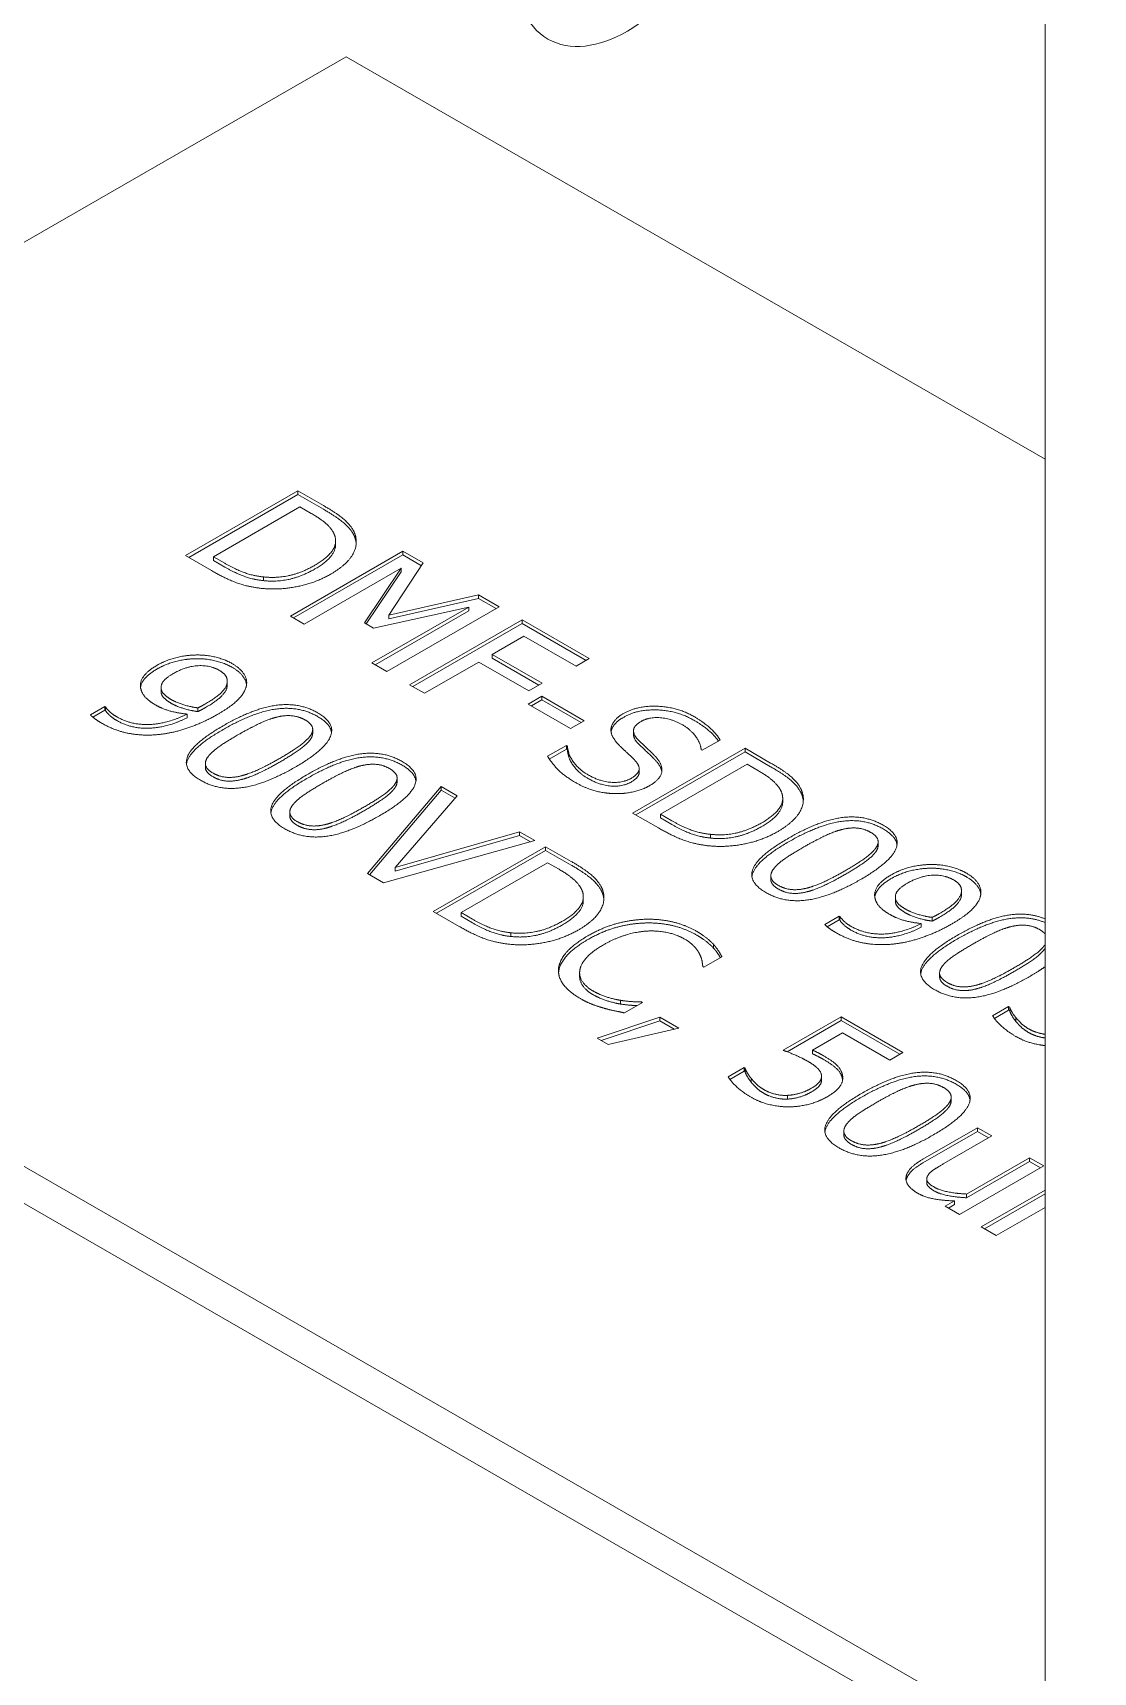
# Model space of a CAD drawing. Header units: millimetres. Extents: x 0 to 8410, y 0 to 5940.
# Drawn here: x 6796.68 to 6820.01, y 5025.58 to 5061.65 of the extents above; entities that cross this region are included whole.
import ezdxf

# ---------------------------------------------------------------- set-up
doc = ezdxf.new("R2010")
doc.units = ezdxf.units.MM
doc.header["$LTSCALE"] = 10
doc.layers.add('가시적인 것(ISO)', color=3, linetype='Continuous', lineweight=5, true_color=0x00ff00)
doc.layers.add('해치(ISO)', color=7, linetype='Continuous', lineweight=5)

msp = doc.modelspace()

# ---------------------------------------------------------------- hatches: boundary and pattern name
at = {"layer": '해치(ISO)'}
h = msp.add_hatch(dxfattribs=at)
h.set_pattern_fill('ANSI31', color=256, scale=254, angle=75, style=0)
h.set_pattern_definition([(119.99998, (0, 0), (-27.49631, -15.87499), [])])
edge = h.paths.add_edge_path()
edge.add_line((7404.266, 4779.834), (7404.266, 4781.463))
edge.add_line((7404.266, 4781.463), (7404.266, 4781.939))
edge.add_line((7404.266, 4781.939), (7404.266, 4785.699))
edge.add_line((7404.266, 4785.699), (7404.266, 4786.359))
edge.add_line((7404.266, 4786.359), (7404.266, 4792.156))
edge.add_line((7404.266, 4792.156), (7404.266, 4792.172))
edge.add_line((7404.266, 4792.172), (7404.266, 4792.297))
edge.add_line((7404.266, 4792.297), (7404.266, 4796.599))
edge.add_line((7404.266, 4796.599), (7404.266, 4801.485))
edge.add_line((7404.266, 4801.485), (7404.266, 4808.841))
edge.add_line((7404.266, 4808.841), (7404.266, 4812.536))
edge.add_line((7404.266, 4812.536), (7403.364, 4813.055))
edge.add_line((7403.364, 4813.055), (7401.607, 4814.067))
edge.add_line((7401.607, 4814.067), (7401.098, 4814.36))
edge.add_line((7401.098, 4814.36), (7399.485, 4815.289))
edge.add_line((7399.485, 4815.289), (7381.652, 4825.558))
edge.add_line((7381.652, 4825.558), (7377.402, 4828.006))
edge.add_line((7377.402, 4828.006), (7375.982, 4828.824))
edge.add_line((7375.982, 4828.824), (7375.982, 4827.189))
edge.add_ellipse((7378.103, 4825.967), major_axis=(1.497, -2.6), ratio=0.578093, start_angle=225.1108, end_angle=315.1108)
edge.add_line((7378.103, 4823.514), (7397.549, 4812.316))
edge.add_ellipse((7397.549, 4808.637), major_axis=(2.246, -3.9), ratio=0.578093, start_angle=45.1108, end_angle=135.1108, ccw=False)
edge.add_line((7400.731, 4806.805), (7400.731, 4784.323))
edge.add_ellipse((7402.852, 4783.101), major_axis=(1.497, -2.6), ratio=0.578093, start_angle=225.1108, end_angle=315.1108)
edge.add_line((7402.852, 4780.648), (7404.266, 4779.834))
edge = h.paths.add_edge_path()
edge.add_line((6488.28, 5307.315), (6489.694, 5306.501))
edge.add_ellipse((6489.694, 5308.954), major_axis=(1.497, -2.6), ratio=0.578093, start_angle=315.1108, end_angle=405.1108)
edge.add_line((6491.816, 5307.732), (6491.816, 5330.214))
edge.add_ellipse((6494.998, 5328.382), major_axis=(-2.246, 3.9), ratio=0.578093, start_angle=315.1108, end_angle=405.1108, ccw=False)
edge.add_line((6494.998, 5332.061), (6514.443, 5320.863))
edge.add_ellipse((6514.443, 5323.316), major_axis=(1.497, -2.6), ratio=0.578093, start_angle=315.1108, end_angle=405.1108)
edge.add_line((6516.564, 5322.094), (6516.564, 5323.729))
edge.add_line((6516.564, 5323.729), (6498.559, 5334.098))
edge.add_line((6498.559, 5334.098), (6498.547, 5334.105))
edge.add_line((6498.547, 5334.105), (6488.28, 5340.017))
edge.add_line((6488.28, 5340.017), (6488.28, 5307.315))

# ---------------------------------------------------------------- linework, layer by layer
at = {"layer": '가시적인 것(ISO)'}
for p, q in [((6818.951, 3452.778), (6818.951, 5149.597)), ((6803.571, 5061.126), (6778.822, 5046.874)), ((6818.951, 5052.27), (6803.571, 5061.126)), ((6800.038, 5050.148), (6802.513, 5051.574)), ((6800.109, 5050.108), (6802.513, 5051.492)), ((6802.513, 5051.574), (6803.076, 5051.249)), ((6802.513, 5051.574), (6802.513, 5051.492)), ((6802.513, 5051.492), (6803.076, 5051.167)), ((6802.557, 5051.22), (6800.651, 5050.123)), ((6802.807, 5051.076), (6802.557, 5051.22)), ((6802.346, 5048.819), (6804.821, 5050.244)), ((6803.342, 5050.475), (6803.342, 5050.393)), ((6804.821, 5050.244), (6805.27, 5049.986)), ((6804.821, 5050.244), (6804.821, 5050.163)), ((6800.607, 5049.82), (6800.038, 5050.148)), ((6800.651, 5050.123), (6800.651, 5050.041)), ((6800.651, 5050.123), (6800.902, 5049.979)), ((6800.651, 5050.041), (6800.902, 5049.897)), ((6802.417, 5048.778), (6804.821, 5050.163)), ((6805.27, 5049.986), (6804.51, 5048.836)), ((6804.821, 5050.163), (6805.231, 5049.926)), ((6801.751, 5049.68), (6801.751, 5049.598)), ((6804.785, 5049.87), (6802.653, 5048.642)), ((6803.975, 5048.667), (6804.785, 5049.87)), ((6804.014, 5048.644), (6804.785, 5049.788)), ((6804.785, 5049.87), (6804.785, 5049.788)), ((6804.51, 5048.836), (6806.486, 5049.286)), ((6804.51, 5048.755), (6806.486, 5049.204)), ((6806.486, 5049.286), (6806.943, 5049.022)), ((6806.486, 5049.286), (6806.486, 5049.204)), ((6806.486, 5049.204), (6806.872, 5048.981)), ((6802.653, 5048.642), (6802.346, 5048.819)), ((6804.139, 5047.787), (6806.271, 5049.014)), ((6806.271, 5049.014), (6804.175, 5048.551)), ((6804.21, 5047.746), (6806.271, 5048.933)), ((6806.943, 5049.022), (6804.468, 5047.597)), ((6804.51, 5048.836), (6804.51, 5048.755)), ((6806.271, 5049.014), (6806.271, 5048.933)), ((6804.175, 5048.551), (6803.975, 5048.667)), ((6804.969, 5047.308), (6807.444, 5048.734)), ((6805.04, 5047.268), (6807.444, 5048.652)), ((6807.444, 5048.734), (6808.924, 5047.881)), ((6807.444, 5048.734), (6807.444, 5048.652)), ((6807.444, 5048.652), (6808.853, 5047.84)), ((6807.48, 5048.376), (6806.783, 5047.974)), ((6808.632, 5047.713), (6807.48, 5048.376)), ((6804.468, 5047.597), (6804.139, 5047.787)), ((6806.49, 5047.805), (6805.298, 5047.119)), ((6807.593, 5047.17), (6806.49, 5047.805)), ((6806.783, 5047.974), (6807.886, 5047.338)), ((6806.783, 5047.974), (6806.783, 5047.892)), ((6806.783, 5047.892), (6807.815, 5047.298)), ((6808.924, 5047.881), (6808.632, 5047.713)), ((6800.955, 5047.362), (6800.955, 5047.28)), ((6800.956, 5047.388), (6800.956, 5047.306)), ((6799.501, 5047.244), (6799.501, 5047.162)), ((6805.298, 5047.119), (6804.969, 5047.308)), ((6807.577, 5046.881), (6807.878, 5047.054)), ((6807.886, 5047.338), (6807.593, 5047.17)), ((6807.878, 5047.054), (6808.814, 5046.515)), ((6807.878, 5047.054), (6807.878, 5046.973)), ((6778.822, 5046.874), (6818.951, 5023.766)), ((6797.946, 5046.643), (6798.265, 5046.827)), ((6798, 5046.592), (6798.265, 5046.745)), ((6798.265, 5046.827), (6798.281, 5046.818)), ((6798.265, 5046.827), (6798.265, 5046.745)), ((6798.265, 5046.745), (6798.281, 5046.736)), ((6798.281, 5046.818), (6798.281, 5046.736)), ((6800.072, 5046.662), (6800.072, 5046.58)), ((6800.313, 5046.798), (6800.313, 5046.716)), ((6808.513, 5046.342), (6807.577, 5046.881)), ((6807.648, 5046.84), (6807.878, 5046.973)), ((6807.878, 5046.973), (6808.743, 5046.474)), ((6818.774, 5023.053), (6778.115, 5046.467)), ((6802.837, 5046.323), (6802.837, 5046.241)), ((6808.814, 5046.515), (6808.513, 5046.342)), ((6809.896, 5046.292), (6809.896, 5046.21)), ((6808.006, 5045.731), (6808.419, 5045.969)), ((6808.419, 5045.969), (6808.443, 5045.955)), ((6808.419, 5045.969), (6808.419, 5045.887)), ((6808.443, 5045.955), (6808.443, 5045.873)), ((6809.875, 5044.483), (6812.35, 5045.909)), ((6811.802, 5046.09), (6811.409, 5045.864)), ((6812.35, 5045.909), (6812.914, 5045.584)), ((6812.35, 5045.909), (6812.35, 5045.827)), ((6800.476, 5045.574), (6800.476, 5045.492)), ((6808.044, 5045.671), (6808.419, 5045.887)), ((6808.419, 5045.887), (6808.443, 5045.873)), ((6809.946, 5044.443), (6812.35, 5045.827)), ((6812.394, 5045.555), (6810.489, 5044.458)), ((6811.409, 5045.864), (6811.385, 5045.877)), ((6812.35, 5045.827), (6812.914, 5045.502)), ((6812.645, 5045.411), (6812.394, 5045.555)), ((6804.694, 5045.253), (6804.694, 5045.172)), ((6810.021, 5045.459), (6810.021, 5045.377)), ((6804.043, 5043.149), (6805.666, 5045.065)), ((6804.09, 5043.122), (6805.666, 5044.983)), ((6806.019, 5044.861), (6804.649, 5043.283)), ((6805.666, 5045.065), (6806.019, 5044.861)), ((6805.666, 5045.065), (6805.666, 5044.983)), ((6805.666, 5044.983), (6805.972, 5044.807)), ((6802.333, 5044.505), (6802.333, 5044.423)), ((6810.445, 5044.155), (6809.875, 5044.483)), ((6813.179, 5044.81), (6813.179, 5044.728)), ((6810.489, 5044.458), (6810.489, 5044.376)), ((6810.489, 5044.458), (6810.74, 5044.314)), ((6810.489, 5044.376), (6810.74, 5044.232)), ((6807.726, 5043.879), (6804.398, 5042.944)), ((6804.649, 5043.283), (6807.391, 5044.071)), ((6804.649, 5043.201), (6807.391, 5043.99)), ((6805.487, 5042.317), (6807.962, 5043.742)), ((6807.391, 5044.071), (6807.726, 5043.879)), ((6807.391, 5044.071), (6807.391, 5043.99)), ((6807.391, 5043.99), (6807.63, 5043.852)), ((6807.962, 5043.742), (6808.526, 5043.418)), ((6807.962, 5043.742), (6807.962, 5043.661)), ((6811.588, 5044.015), (6811.588, 5043.933)), ((6815.279, 5043.851), (6815.279, 5043.769)), ((6805.558, 5042.276), (6807.962, 5043.661)), ((6808.006, 5043.389), (6806.101, 5042.292)), ((6807.962, 5043.661), (6808.526, 5043.336)), ((6808.257, 5043.245), (6808.006, 5043.389)), ((6804.398, 5042.944), (6804.043, 5043.149)), ((6804.649, 5043.283), (6804.649, 5043.201)), ((6812.918, 5043.102), (6812.918, 5043.02)), ((6817.111, 5042.751), (6817.111, 5042.669)), ((6817.112, 5042.777), (6817.112, 5042.695)), ((6806.057, 5041.989), (6805.487, 5042.317)), ((6808.792, 5042.644), (6808.792, 5042.562)), ((6815.658, 5042.633), (6815.658, 5042.551)), ((6806.101, 5042.292), (6806.101, 5042.21)), ((6806.101, 5042.292), (6806.352, 5042.147)), ((6806.101, 5042.21), (6806.352, 5042.066)), ((6814.103, 5042.033), (6814.422, 5042.216)), ((6814.156, 5041.982), (6814.422, 5042.135)), ((6814.422, 5042.216), (6814.438, 5042.207)), ((6814.422, 5042.216), (6814.422, 5042.135)), ((6814.422, 5042.135), (6814.438, 5042.125)), ((6814.438, 5042.207), (6814.438, 5042.125)), ((6816.229, 5042.051), (6816.229, 5041.969)), ((6816.469, 5042.187), (6816.469, 5042.106)), ((6807.2, 5041.848), (6807.2, 5041.766)), ((6811.659, 5041.591), (6811.659, 5041.509)), ((6811.843, 5041.318), (6811.446, 5041.089)), ((6808.711, 5040.971), (6808.711, 5040.889)), ((6811.446, 5041.089), (6811.42, 5041.104)), ((6816.632, 5040.963), (6816.632, 5040.881)), ((6809.609, 5040.362), (6809.609, 5040.28)), ((6810.094, 5040.311), (6809.701, 5040.085)), ((6810.07, 5040.325), (6810.094, 5040.311)), ((6810.07, 5040.325), (6810.07, 5040.297)), ((6817.799, 5040.022), (6818.15, 5040.224)), ((6817.838, 5039.963), (6818.15, 5040.142)), ((6818.15, 5040.224), (6818.174, 5040.21)), ((6818.15, 5040.224), (6818.15, 5040.142)), ((6818.15, 5040.142), (6818.174, 5040.128)), ((6818.174, 5040.21), (6818.174, 5040.128)), ((6809.095, 5039.53), (6810.477, 5039.989)), ((6809.186, 5039.478), (6810.477, 5039.907)), ((6810.477, 5039.989), (6810.892, 5039.75)), ((6810.477, 5039.989), (6810.477, 5039.907)), ((6810.477, 5039.907), (6810.791, 5039.726)), ((6813.191, 5039.262), (6814.466, 5039.997)), ((6813.276, 5039.23), (6814.466, 5039.915)), ((6814.466, 5039.997), (6815.824, 5039.215)), ((6814.466, 5039.997), (6814.466, 5039.915)), ((6814.466, 5039.915), (6815.753, 5039.174)), ((6818.309, 5039.98), (6818.309, 5039.899)), ((6809.338, 5039.391), (6809.095, 5039.53)), ((6810.892, 5039.75), (6809.338, 5039.391)), ((6814.494, 5039.646), (6813.835, 5039.266)), ((6815.533, 5039.048), (6814.494, 5039.646)), ((6813.835, 5039.266), (6813.835, 5039.184)), ((6815.824, 5039.215), (6815.533, 5039.048)), ((6811.977, 5038.681), (6812.328, 5038.884)), ((6812.017, 5038.622), (6812.328, 5038.802)), ((6812.328, 5038.884), (6812.352, 5038.87)), ((6812.328, 5038.884), (6812.328, 5038.802)), ((6812.328, 5038.802), (6812.352, 5038.788)), ((6812.352, 5038.87), (6812.352, 5038.788)), ((6812.487, 5038.64), (6812.487, 5038.558)), ((6814.034, 5038.687), (6814.034, 5038.606)), ((6813.285, 5038.27), (6813.285, 5038.188)), ((6816.886, 5038.232), (6816.886, 5038.151)), ((6814.525, 5037.484), (6814.525, 5037.402)), ((6816.261, 5036.864), (6817.467, 5037.558)), ((6816.261, 5036.782), (6817.467, 5037.476)), ((6817.78, 5037.377), (6816.721, 5036.768)), ((6817.467, 5037.558), (6817.78, 5037.377)), ((6817.467, 5037.558), (6817.467, 5037.476)), ((6817.467, 5037.476), (6817.709, 5037.337)), ((6817.224, 5036.099), (6818.612, 5036.898)), ((6818.612, 5036.898), (6818.925, 5036.718)), ((6818.612, 5036.898), (6818.612, 5036.816)), ((6818.925, 5036.718), (6817.068, 5035.649)), ((6817.224, 5036.017), (6818.612, 5036.816)), ((6818.612, 5036.816), (6818.854, 5036.677)), ((6816.348, 5036.43), (6816.348, 5036.349)), ((6817.545, 5035.374), (6818.951, 5036.183)), ((6816.755, 5035.829), (6816.959, 5035.947)), ((6817.068, 5035.649), (6816.755, 5035.829)), ((6816.826, 5035.788), (6816.959, 5035.865)), ((6816.959, 5035.947), (6816.959, 5035.865)), ((6817.224, 5036.099), (6817.224, 5036.017)), ((6817.616, 5035.333), (6818.951, 5036.101)), ((6818.951, 5035.804), (6817.874, 5035.184)), ((6817.874, 5035.184), (6817.545, 5035.374))]:
    msp.add_line(p, q, dxfattribs=at)
msp.add_ellipse((6809.758, 5064.55), major_axis=(1.747, 3.033), ratio=0.578093, dxfattribs=at)
for points in [[(6803.313, 5050.614), (6803.259, 5050.735), (6803.03, 5050.948), (6802.807, 5051.076)], [(6803.076, 5051.249), (6803.425, 5051.048), (6803.718, 5050.759), (6803.766, 5050.625)], [(6803.076, 5051.167), (6803.425, 5050.966), (6803.718, 5050.678), (6803.766, 5050.544)], [(6802.886, 5049.936), (6803.17, 5050.1), (6803.385, 5050.441), (6803.313, 5050.614)], [(6803.766, 5050.625), (6803.846, 5050.397), (6803.586, 5049.944), (6803.225, 5049.736)], [(6803.766, 5050.544), (6803.79, 5050.477), (6803.795, 5050.411)], [(6800.902, 5049.979), (6801.121, 5049.853), (6801.522, 5049.703), (6801.751, 5049.68)], [(6800.902, 5049.897), (6801.121, 5049.771), (6801.522, 5049.621), (6801.751, 5049.598)], [(6801.751, 5049.68), (6802.039, 5049.647), (6802.597, 5049.77), (6802.886, 5049.936)], [(6801.682, 5049.43), (6801.376, 5049.47), (6800.908, 5049.647), (6800.607, 5049.82)], [(6803.225, 5049.736), (6802.886, 5049.541), (6802.065, 5049.385), (6801.682, 5049.43)], [(6801.751, 5049.598), (6802.039, 5049.565), (6802.597, 5049.688), (6802.886, 5049.854)], [(6799.054, 5047.219), (6799.023, 5047.354), (6799.198, 5047.611), (6799.417, 5047.737)], [(6799.417, 5047.737), (6799.607, 5047.847), (6800.048, 5047.958), (6800.271, 5047.961)], [(6799.417, 5047.655), (6799.607, 5047.765), (6800.048, 5047.876), (6800.271, 5047.88)], [(6800.784, 5047.622), (6800.58, 5047.74), (6800.044, 5047.711), (6799.768, 5047.551)], [(6800.271, 5047.961), (6800.484, 5047.966), (6800.905, 5047.864), (6801.057, 5047.776)], [(6800.271, 5047.88), (6800.484, 5047.884), (6800.905, 5047.782), (6801.057, 5047.695)], [(6801.057, 5047.776), (6801.228, 5047.678), (6801.39, 5047.453), (6801.384, 5047.332)], [(6799.768, 5047.551), (6799.611, 5047.461), (6799.489, 5047.298), (6799.505, 5047.206)], [(6800.476, 5046.885), (6800.726, 5047.029), (6800.951, 5047.265), (6800.955, 5047.362)], [(6800.955, 5047.362), (6800.963, 5047.45), (6800.873, 5047.571), (6800.784, 5047.622)], [(6799.384, 5046.859), (6799.248, 5046.938), (6799.082, 5047.103), (6799.054, 5047.219)], [(6799.501, 5047.162), (6799.501, 5047.143), (6799.505, 5047.124)], [(6799.505, 5047.206), (6799.517, 5047.139), (6799.641, 5047.028), (6799.733, 5046.975)], [(6799.505, 5047.124), (6799.517, 5047.057), (6799.641, 5046.946), (6799.733, 5046.893)], [(6800.476, 5046.803), (6800.726, 5046.947), (6800.951, 5047.183), (6800.955, 5047.28)], [(6801.384, 5047.332), (6801.376, 5047.179), (6801.075, 5046.844), (6800.736, 5046.649)], [(6800.955, 5047.28), (6800.956, 5047.293), (6800.956, 5047.306)], [(6798.193, 5046.462), (6798.127, 5046.5), (6797.991, 5046.595), (6797.946, 5046.643)], [(6798.281, 5046.818), (6798.299, 5046.78), (6798.434, 5046.654), (6798.524, 5046.602)], [(6798.281, 5046.736), (6798.299, 5046.698), (6798.434, 5046.572), (6798.524, 5046.52)], [(6798.524, 5046.602), (6798.849, 5046.415), (6799.649, 5046.448), (6800.072, 5046.662)], [(6800.072, 5046.662), (6799.85, 5046.686), (6799.527, 5046.777), (6799.384, 5046.859)], [(6800.736, 5046.649), (6800.429, 5046.473), (6799.741, 5046.236), (6799.425, 5046.208)], [(6799.733, 5046.975), (6799.84, 5046.914), (6800.159, 5046.816), (6800.313, 5046.798)], [(6799.733, 5046.893), (6799.84, 5046.832), (6800.159, 5046.734), (6800.313, 5046.716)], [(6800.313, 5046.798), (6800.339, 5046.811), (6800.425, 5046.856), (6800.476, 5046.885)], [(6800.313, 5046.716), (6800.339, 5046.729), (6800.425, 5046.774), (6800.476, 5046.803)], [(6800.865, 5046.402), (6801.534, 5046.788), (6802.541, 5046.922), (6802.946, 5046.689)], [(6800.865, 5046.32), (6801.534, 5046.706), (6802.541, 5046.84), (6802.946, 5046.607)], [(6802.672, 5046.53), (6802.533, 5046.61), (6802.224, 5046.638), (6802.042, 5046.593)], [(6802.946, 5046.689), (6803.354, 5046.454), (6803.095, 5045.864), (6802.449, 5045.492)], [(6809.4, 5046.328), (6809.406, 5046.419), (6809.542, 5046.595), (6809.687, 5046.678)], [(6809.687, 5046.678), (6809.987, 5046.851), (6810.864, 5046.815), (6811.227, 5046.606)], [(6809.687, 5046.596), (6809.987, 5046.769), (6810.864, 5046.734), (6811.227, 5046.524)], [(6799.425, 5046.208), (6799.09, 5046.179), (6798.486, 5046.294), (6798.193, 5046.462)], [(6798.524, 5046.52), (6798.849, 5046.333), (6799.649, 5046.367), (6800.072, 5046.58)], [(6800.369, 5045.204), (6799.96, 5045.44), (6800.213, 5046.027), (6800.865, 5046.402)], [(6802.042, 5046.593), (6801.865, 5046.549), (6801.444, 5046.348), (6801.202, 5046.208)], [(6802.778, 5046.173), (6802.854, 5046.275), (6802.81, 5046.451), (6802.672, 5046.53)], [(6802.946, 5046.607), (6803.226, 5046.446), (6803.252, 5046.257)], [(6809.59, 5045.966), (6809.496, 5046.06), (6809.396, 5046.236), (6809.4, 5046.328)], [(6810.064, 5046.5), (6809.907, 5046.41), (6809.887, 5046.207), (6810.001, 5046.092)], [(6810.964, 5046.43), (6810.736, 5046.561), (6810.238, 5046.6), (6810.064, 5046.5)], [(6811.385, 5045.877), (6811.375, 5046.008), (6811.167, 5046.313), (6810.964, 5046.43)], [(6811.227, 5046.606), (6811.435, 5046.486), (6811.722, 5046.226), (6811.802, 5046.09)], [(6801.202, 5046.208), (6800.941, 5046.058), (6800.624, 5045.838), (6800.54, 5045.73)], [(6802.112, 5045.686), (6802.367, 5045.833), (6802.702, 5046.072), (6802.778, 5046.173)], [(6802.112, 5045.604), (6802.367, 5045.751), (6802.702, 5045.99), (6802.778, 5046.092)], [(6802.778, 5046.092), (6802.837, 5046.17), (6802.837, 5046.241)], [(6808.443, 5045.955), (6808.453, 5045.774), (6808.696, 5045.44), (6808.886, 5045.33)], [(6809.925, 5045.644), (6809.843, 5045.728), (6809.697, 5045.864), (6809.59, 5045.966)], [(6809.896, 5046.21), (6809.896, 5046.116), (6810.001, 5046.011)], [(6810.001, 5046.092), (6810.078, 5046.016), (6810.308, 5045.8), (6810.379, 5045.725)], [(6810.001, 5046.011), (6810.078, 5045.934), (6810.308, 5045.718), (6810.379, 5045.643)], [(6800.54, 5045.73), (6800.459, 5045.628), (6800.5, 5045.446), (6800.644, 5045.363)], [(6801.27, 5045.303), (6801.44, 5045.345), (6801.857, 5045.539), (6802.112, 5045.686)], [(6801.27, 5045.221), (6801.44, 5045.264), (6801.857, 5045.458), (6802.112, 5045.604)], [(6802.722, 5045.333), (6803.392, 5045.718), (6804.398, 5045.852), (6804.804, 5045.619)], [(6802.722, 5045.251), (6803.392, 5045.637), (6804.398, 5045.771), (6804.804, 5045.537)], [(6804.529, 5045.461), (6804.39, 5045.541), (6804.082, 5045.568), (6803.899, 5045.523)], [(6804.804, 5045.619), (6805.211, 5045.385), (6804.952, 5044.794), (6804.306, 5044.423)], [(6808.626, 5045.152), (6808.357, 5045.307), (6808.092, 5045.589), (6808.006, 5045.731)], [(6808.443, 5045.873), (6808.453, 5045.692), (6808.696, 5045.358), (6808.886, 5045.248)], [(6809.851, 5045.25), (6809.999, 5045.336), (6810.038, 5045.526), (6809.925, 5045.644)], [(6810.379, 5045.725), (6810.555, 5045.533), (6810.477, 5045.216), (6810.246, 5045.083)], [(6810.379, 5045.643), (6810.501, 5045.51), (6810.52, 5045.393)], [(6812.914, 5045.584), (6813.263, 5045.383), (6813.555, 5045.094), (6813.603, 5044.96)], [(6802.449, 5045.492), (6801.783, 5045.109), (6800.772, 5044.972), (6800.369, 5045.204)], [(6800.644, 5045.363), (6800.78, 5045.284), (6801.089, 5045.256), (6801.27, 5045.303)], [(6800.644, 5045.281), (6800.78, 5045.202), (6801.089, 5045.175), (6801.27, 5045.221)], [(6802.226, 5044.135), (6801.817, 5044.371), (6802.07, 5044.957), (6802.722, 5045.333)], [(6803.899, 5045.523), (6803.723, 5045.479), (6803.301, 5045.278), (6803.059, 5045.139)], [(6804.635, 5045.104), (6804.711, 5045.206), (6804.667, 5045.381), (6804.529, 5045.461)], [(6804.804, 5045.537), (6805.083, 5045.376), (6805.11, 5045.187)], [(6808.886, 5045.33), (6809.159, 5045.173), (6809.665, 5045.143), (6809.851, 5045.25)], [(6808.886, 5045.248), (6809.159, 5045.091), (6809.665, 5045.061), (6809.851, 5045.169)], [(6813.15, 5044.949), (6813.096, 5045.07), (6812.867, 5045.283), (6812.645, 5045.411)], [(6812.914, 5045.502), (6813.263, 5045.301), (6813.555, 5045.013), (6813.603, 5044.879)], [(6803.059, 5045.139), (6802.798, 5044.988), (6802.481, 5044.769), (6802.397, 5044.66)], [(6803.969, 5044.617), (6804.224, 5044.763), (6804.559, 5045.002), (6804.635, 5045.104)], [(6803.969, 5044.535), (6804.224, 5044.682), (6804.559, 5044.921), (6804.635, 5045.022)], [(6804.635, 5045.022), (6804.694, 5045.101), (6804.694, 5045.172)], [(6809.496, 5044.91), (6809.269, 5044.915), (6808.852, 5045.022), (6808.626, 5045.152)], [(6810.246, 5045.083), (6810.1, 5044.999), (6809.701, 5044.905), (6809.496, 5044.91)], [(6812.723, 5044.271), (6813.008, 5044.435), (6813.222, 5044.776), (6813.15, 5044.949)], [(6813.603, 5044.96), (6813.684, 5044.732), (6813.423, 5044.279), (6813.062, 5044.071)], [(6813.603, 5044.879), (6813.627, 5044.812), (6813.632, 5044.746)], [(6802.397, 5044.66), (6802.317, 5044.559), (6802.357, 5044.376), (6802.501, 5044.293)], [(6803.127, 5044.233), (6803.297, 5044.276), (6803.715, 5044.47), (6803.969, 5044.617)], [(6803.127, 5044.151), (6803.297, 5044.194), (6803.715, 5044.388), (6803.969, 5044.535)], [(6804.306, 5044.423), (6803.64, 5044.039), (6802.629, 5043.903), (6802.226, 5044.135)], [(6802.501, 5044.293), (6802.638, 5044.215), (6802.946, 5044.187), (6803.127, 5044.233)], [(6802.501, 5044.211), (6802.638, 5044.133), (6802.946, 5044.105), (6803.127, 5044.151)], [(6811.52, 5043.765), (6811.213, 5043.806), (6810.746, 5043.982), (6810.445, 5044.155)], [(6810.74, 5044.314), (6810.958, 5044.188), (6811.359, 5044.038), (6811.588, 5044.015)], [(6810.74, 5044.232), (6810.958, 5044.106), (6811.359, 5043.956), (6811.588, 5043.933)], [(6811.588, 5044.015), (6811.877, 5043.982), (6812.434, 5044.105), (6812.723, 5044.271)], [(6811.588, 5043.933), (6811.877, 5043.9), (6812.434, 5044.023), (6812.723, 5044.189)], [(6813.307, 5043.93), (6813.977, 5044.316), (6814.983, 5044.45), (6815.388, 5044.217)], [(6813.307, 5043.849), (6813.977, 5044.234), (6814.983, 5044.368), (6815.388, 5044.135)], [(6814.484, 5044.121), (6814.307, 5044.077), (6813.886, 5043.876), (6813.644, 5043.736)], [(6815.114, 5044.058), (6814.975, 5044.138), (6814.666, 5044.166), (6814.484, 5044.121)], [(6815.388, 5044.217), (6815.796, 5043.982), (6815.537, 5043.392), (6814.891, 5043.02)], [(6815.388, 5044.135), (6815.668, 5043.974), (6815.695, 5043.785)], [(6813.062, 5044.071), (6812.723, 5043.876), (6811.903, 5043.72), (6811.52, 5043.765)], [(6812.811, 5042.733), (6812.402, 5042.968), (6812.655, 5043.555), (6813.307, 5043.93)], [(6815.22, 5043.702), (6815.296, 5043.803), (6815.252, 5043.979), (6815.114, 5044.058)], [(6815.22, 5043.62), (6815.279, 5043.699), (6815.279, 5043.769)], [(6808.526, 5043.418), (6808.875, 5043.217), (6809.168, 5042.928), (6809.216, 5042.794)], [(6813.644, 5043.736), (6813.383, 5043.586), (6813.066, 5043.367), (6812.982, 5043.258)], [(6814.554, 5043.214), (6814.809, 5043.361), (6815.144, 5043.6), (6815.22, 5043.702)], [(6814.554, 5043.132), (6814.809, 5043.279), (6815.144, 5043.518), (6815.22, 5043.62)], [(6808.763, 5042.783), (6808.708, 5042.904), (6808.48, 5043.116), (6808.257, 5043.245)], [(6808.526, 5043.336), (6808.875, 5043.135), (6809.168, 5042.846), (6809.216, 5042.712)], [(6814.891, 5043.02), (6814.225, 5042.637), (6813.214, 5042.5), (6812.811, 5042.733)], [(6812.982, 5043.258), (6812.902, 5043.156), (6812.942, 5042.974), (6813.086, 5042.891)], [(6813.712, 5042.831), (6813.882, 5042.873), (6814.299, 5043.068), (6814.554, 5043.214)], [(6813.712, 5042.749), (6813.882, 5042.792), (6814.299, 5042.986), (6814.554, 5043.132)], [(6815.21, 5042.608), (6815.18, 5042.743), (6815.354, 5043.001), (6815.573, 5043.126)], [(6815.573, 5043.126), (6815.763, 5043.236), (6816.205, 5043.347), (6816.427, 5043.35)], [(6815.573, 5043.045), (6815.763, 5043.154), (6816.205, 5043.265), (6816.427, 5043.269)], [(6816.941, 5043.011), (6816.736, 5043.129), (6816.201, 5043.1), (6815.924, 5042.94)], [(6816.427, 5043.35), (6816.64, 5043.355), (6817.061, 5043.253), (6817.213, 5043.166)], [(6816.427, 5043.269), (6816.64, 5043.273), (6817.061, 5043.172), (6817.213, 5043.084)], [(6817.213, 5043.166), (6817.384, 5043.068), (6817.546, 5042.842), (6817.54, 5042.721)], [(6808.335, 5042.105), (6808.62, 5042.269), (6808.835, 5042.609), (6808.763, 5042.783)], [(6809.216, 5042.794), (6809.296, 5042.565), (6809.035, 5042.113), (6808.674, 5041.905)], [(6809.216, 5042.712), (6809.239, 5042.646), (6809.245, 5042.579)], [(6813.086, 5042.891), (6813.222, 5042.812), (6813.531, 5042.785), (6813.712, 5042.831)], [(6813.086, 5042.809), (6813.222, 5042.731), (6813.531, 5042.703), (6813.712, 5042.749)], [(6815.924, 5042.94), (6815.767, 5042.85), (6815.645, 5042.688), (6815.661, 5042.595)], [(6816.632, 5042.274), (6816.883, 5042.418), (6817.107, 5042.654), (6817.111, 5042.751)], [(6816.632, 5042.192), (6816.883, 5042.337), (6817.107, 5042.572), (6817.111, 5042.669)], [(6817.54, 5042.721), (6817.532, 5042.569), (6817.232, 5042.234), (6816.893, 5042.038)], [(6817.111, 5042.751), (6817.119, 5042.839), (6817.029, 5042.96), (6816.941, 5043.011)], [(6817.111, 5042.669), (6817.112, 5042.683), (6817.112, 5042.695)], [(6815.541, 5042.249), (6815.404, 5042.327), (6815.238, 5042.492), (6815.21, 5042.608)], [(6815.658, 5042.551), (6815.658, 5042.533), (6815.661, 5042.513)], [(6815.661, 5042.595), (6815.673, 5042.528), (6815.798, 5042.417), (6815.89, 5042.364)], [(6815.661, 5042.513), (6815.673, 5042.446), (6815.798, 5042.336), (6815.89, 5042.282)], [(6815.89, 5042.364), (6815.996, 5042.303), (6816.315, 5042.205), (6816.469, 5042.187)], [(6807.132, 5041.599), (6806.825, 5041.639), (6806.358, 5041.816), (6806.057, 5041.989)], [(6806.352, 5042.147), (6806.57, 5042.021), (6806.972, 5041.871), (6807.2, 5041.848)], [(6806.352, 5042.066), (6806.57, 5041.94), (6806.972, 5041.79), (6807.2, 5041.766)], [(6807.2, 5041.848), (6807.489, 5041.816), (6808.047, 5041.938), (6808.335, 5042.105)], [(6807.2, 5041.766), (6807.489, 5041.734), (6808.047, 5041.857), (6808.335, 5042.023)], [(6808.891, 5041.78), (6809.202, 5041.959), (6809.821, 5042.133), (6810.142, 5042.145)], [(6808.891, 5041.698), (6809.202, 5041.877), (6809.821, 5042.052), (6810.142, 5042.063)], [(6810.142, 5042.145), (6810.457, 5042.155), (6811.037, 5042.023), (6811.288, 5041.878)], [(6810.142, 5042.063), (6810.457, 5042.074), (6811.037, 5041.941), (6811.288, 5041.796)], [(6814.35, 5041.851), (6814.283, 5041.889), (6814.147, 5041.984), (6814.103, 5042.033)], [(6814.438, 5042.207), (6814.456, 5042.169), (6814.59, 5042.043), (6814.68, 5041.991)], [(6814.438, 5042.125), (6814.456, 5042.087), (6814.59, 5041.961), (6814.68, 5041.909)], [(6814.68, 5041.991), (6815.005, 5041.804), (6815.806, 5041.838), (6816.229, 5042.051)], [(6814.68, 5041.909), (6815.005, 5041.722), (6815.806, 5041.756), (6816.229, 5041.969)], [(6816.229, 5042.051), (6816.006, 5042.075), (6815.683, 5042.167), (6815.541, 5042.249)], [(6816.893, 5042.038), (6816.586, 5041.862), (6815.898, 5041.625), (6815.581, 5041.597)], [(6815.89, 5042.282), (6815.996, 5042.221), (6816.315, 5042.123), (6816.469, 5042.106)], [(6816.469, 5042.187), (6816.495, 5042.2), (6816.582, 5042.245), (6816.632, 5042.274)], [(6816.469, 5042.106), (6816.495, 5042.118), (6816.582, 5042.163), (6816.632, 5042.192)], [(6818.198, 5041.982), (6818.022, 5041.938), (6817.601, 5041.737), (6817.358, 5041.597)], [(6818.828, 5041.92), (6818.69, 5041.999), (6818.381, 5042.027), (6818.198, 5041.982)], [(6808.674, 5041.905), (6808.335, 5041.71), (6807.515, 5041.554), (6807.132, 5041.599)], [(6808.247, 5041.051), (6808.259, 5041.229), (6808.578, 5041.6), (6808.891, 5041.78)], [(6809.234, 5041.583), (6808.979, 5041.436), (6808.734, 5041.154), (6808.714, 5041.02)], [(6810.203, 5041.886), (6809.972, 5041.874), (6809.472, 5041.72), (6809.234, 5041.583)], [(6811.005, 5041.718), (6810.846, 5041.809), (6810.433, 5041.897), (6810.203, 5041.886)], [(6811.348, 5041.384), (6811.306, 5041.468), (6811.149, 5041.635), (6811.005, 5041.718)], [(6811.288, 5041.878), (6811.412, 5041.807), (6811.594, 5041.66), (6811.659, 5041.591)], [(6811.288, 5041.796), (6811.412, 5041.725), (6811.594, 5041.578), (6811.659, 5041.509)], [(6811.659, 5041.591), (6811.713, 5041.529), (6811.805, 5041.391), (6811.843, 5041.318)], [(6815.581, 5041.597), (6815.246, 5041.568), (6814.642, 5041.683), (6814.35, 5041.851)], [(6816.526, 5040.594), (6816.116, 5040.829), (6816.369, 5041.416), (6817.021, 5041.791)], [(6817.358, 5041.597), (6817.097, 5041.447), (6816.78, 5041.228), (6816.696, 5041.119)], [(6818.951, 5041.823), (6818.909, 5041.873), (6818.828, 5041.92)], [(6818.934, 5041.563), (6818.943, 5041.574), (6818.951, 5041.586)], [(6811.42, 5041.104), (6811.416, 5041.153), (6811.392, 5041.296), (6811.348, 5041.384)], [(6818.268, 5041.075), (6818.523, 5041.222), (6818.858, 5041.461), (6818.934, 5041.563)], [(6818.268, 5040.994), (6818.523, 5041.14), (6818.858, 5041.379), (6818.934, 5041.481)], [(6818.934, 5041.481), (6818.943, 5041.493), (6818.951, 5041.504)], [(6808.718, 5040.406), (6808.478, 5040.544), (6808.233, 5040.872), (6808.247, 5041.051)], [(6808.714, 5041.02), (6808.696, 5040.89), (6808.851, 5040.657), (6809.007, 5040.567)], [(6818.605, 5040.881), (6817.94, 5040.498), (6816.929, 5040.362), (6816.526, 5040.594)], [(6816.696, 5041.119), (6816.616, 5041.018), (6816.656, 5040.835), (6816.8, 5040.752)], [(6817.426, 5040.692), (6817.597, 5040.735), (6818.014, 5040.929), (6818.268, 5041.075)], [(6817.426, 5040.61), (6817.597, 5040.653), (6818.014, 5040.847), (6818.268, 5040.994)], [(6818.951, 5041.1), (6818.802, 5040.994), (6818.605, 5040.881)], [(6809.007, 5040.567), (6809.15, 5040.485), (6809.462, 5040.386), (6809.609, 5040.362)], [(6816.8, 5040.752), (6816.937, 5040.673), (6817.246, 5040.646), (6817.426, 5040.692)], [(6816.8, 5040.67), (6816.937, 5040.592), (6817.246, 5040.564), (6817.426, 5040.61)], [(6809.232, 5040.193), (6809.087, 5040.235), (6808.867, 5040.32), (6808.718, 5040.406)], [(6809.007, 5040.486), (6809.15, 5040.404), (6809.462, 5040.304), (6809.609, 5040.28)], [(6809.701, 5040.085), (6809.581, 5040.11), (6809.366, 5040.153), (6809.232, 5040.193)], [(6809.609, 5040.362), (6809.751, 5040.34), (6809.994, 5040.325), (6810.07, 5040.325)], [(6818.174, 5040.21), (6818.184, 5040.172), (6818.254, 5040.049), (6818.309, 5039.98)], [(6818.307, 5039.568), (6818.13, 5039.67), (6817.863, 5039.913), (6817.799, 5040.022)], [(6818.174, 5040.128), (6818.184, 5040.09), (6818.254, 5039.967), (6818.309, 5039.899)], [(6818.309, 5039.98), (6818.373, 5039.904), (6818.497, 5039.789), (6818.599, 5039.73)], [(6818.309, 5039.899), (6818.373, 5039.822), (6818.497, 5039.707), (6818.599, 5039.648)], [(6813.74, 5039.015), (6813.604, 5039.094), (6813.291, 5039.225), (6813.191, 5039.262)], [(6813.835, 5039.266), (6813.903, 5039.236), (6814.025, 5039.172), (6814.073, 5039.145)], [(6813.835, 5039.184), (6813.903, 5039.154), (6814.025, 5039.09), (6814.073, 5039.063)], [(6814.073, 5039.145), (6814.264, 5039.035), (6814.464, 5038.848), (6814.492, 5038.725)], [(6814.073, 5039.063), (6814.264, 5038.953), (6814.464, 5038.766), (6814.492, 5038.644)], [(6812.352, 5038.87), (6812.363, 5038.832), (6812.433, 5038.708), (6812.487, 5038.64)], [(6812.352, 5038.788), (6812.363, 5038.75), (6812.433, 5038.626), (6812.487, 5038.558)], [(6814.031, 5038.716), (6814.023, 5038.792), (6813.867, 5038.942), (6813.74, 5039.015)], [(6813.815, 5038.43), (6813.947, 5038.506), (6814.043, 5038.644), (6814.031, 5038.716)], [(6814.492, 5038.725), (6814.523, 5038.602), (6814.374, 5038.364), (6814.149, 5038.234)], [(6814.914, 5038.312), (6815.583, 5038.698), (6816.59, 5038.832), (6816.995, 5038.598)], [(6814.914, 5038.23), (6815.583, 5038.616), (6816.59, 5038.75), (6816.995, 5038.516)], [(6812.485, 5038.228), (6812.308, 5038.329), (6812.042, 5038.573), (6811.977, 5038.681)], [(6812.487, 5038.64), (6812.551, 5038.564), (6812.675, 5038.448), (6812.778, 5038.389)], [(6812.487, 5038.558), (6812.551, 5038.482), (6812.675, 5038.366), (6812.778, 5038.307)], [(6812.778, 5038.389), (6812.878, 5038.331), (6813.139, 5038.264), (6813.285, 5038.27)], [(6813.285, 5038.27), (6813.421, 5038.277), (6813.682, 5038.353), (6813.815, 5038.43)], [(6813.285, 5038.188), (6813.421, 5038.195), (6813.682, 5038.272), (6813.815, 5038.348)], [(6814.492, 5038.644), (6814.496, 5038.629), (6814.498, 5038.614)], [(6816.091, 5038.502), (6815.914, 5038.458), (6815.493, 5038.258), (6815.251, 5038.118)], [(6816.721, 5038.44), (6816.582, 5038.52), (6816.273, 5038.547), (6816.091, 5038.502)], [(6816.995, 5038.598), (6817.403, 5038.364), (6817.144, 5037.774), (6816.498, 5037.402)], [(6816.827, 5038.083), (6816.903, 5038.185), (6816.859, 5038.36), (6816.721, 5038.44)], [(6816.995, 5038.516), (6817.275, 5038.356), (6817.302, 5038.166)], [(6813.335, 5038.017), (6813.119, 5038.013), (6812.677, 5038.117), (6812.485, 5038.228)], [(6812.778, 5038.307), (6812.878, 5038.25), (6813.139, 5038.183), (6813.285, 5038.188)], [(6814.149, 5038.234), (6813.971, 5038.132), (6813.552, 5038.022), (6813.335, 5038.017)], [(6814.418, 5037.114), (6814.009, 5037.35), (6814.262, 5037.936), (6814.914, 5038.312)], [(6815.251, 5038.118), (6814.99, 5037.968), (6814.673, 5037.748), (6814.589, 5037.64)], [(6816.161, 5037.596), (6816.416, 5037.742), (6816.751, 5037.982), (6816.827, 5038.083)], [(6816.161, 5037.514), (6816.416, 5037.661), (6816.751, 5037.9), (6816.827, 5038.001)], [(6816.827, 5038.001), (6816.886, 5038.08), (6816.886, 5038.151)], [(6814.589, 5037.64), (6814.508, 5037.538), (6814.549, 5037.356), (6814.693, 5037.272)], [(6816.498, 5037.402), (6815.832, 5037.018), (6814.821, 5036.882), (6814.418, 5037.114)], [(6814.693, 5037.272), (6814.829, 5037.194), (6815.138, 5037.166), (6815.319, 5037.212)], [(6815.319, 5037.212), (6815.489, 5037.255), (6815.906, 5037.449), (6816.161, 5037.596)], [(6815.319, 5037.131), (6815.489, 5037.173), (6815.906, 5037.367), (6816.161, 5037.514)], [(6814.693, 5037.191), (6814.829, 5037.112), (6815.138, 5037.084), (6815.319, 5037.131)], [(6815.892, 5036.457), (6815.898, 5036.553), (6816.073, 5036.755), (6816.261, 5036.864)], [(6816.721, 5036.768), (6816.572, 5036.682), (6816.4, 5036.557), (6816.366, 5036.494)], [(6816.139, 5036.123), (6816.019, 5036.193), (6815.884, 5036.362), (6815.892, 5036.457)], [(6816.366, 5036.494), (6816.332, 5036.43), (6816.396, 5036.317), (6816.518, 5036.247)], [(6816.518, 5036.247), (6816.632, 5036.181), (6817.021, 5036.107), (6817.224, 5036.099)], [(6816.518, 5036.165), (6816.632, 5036.099), (6817.021, 5036.025), (6817.224, 5036.017)], [(6816.959, 5035.947), (6816.689, 5035.957), (6816.299, 5036.031), (6816.139, 5036.123)]]:
    msp.add_open_spline(points, degree=2, dxfattribs=at)
for points, knots in [([(6802.886, 5049.854), (6803.17, 5050.018), (6803.342, 5050.29), (6803.342, 5050.393)], [0, 0, 0, 1, 1.597765, 1.597765, 1.597765]), ([(6799.049, 5047.246), (6799.059, 5047.325), (6799.198, 5047.53), (6799.417, 5047.655)], [0.409511, 0.409511, 0.409511, 1, 2, 2, 2]), ([(6801.057, 5047.695), (6801.228, 5047.597), (6801.371, 5047.398), (6801.382, 5047.308)], [0, 0, 0, 1, 1.759965, 1.759965, 1.759965]), ([(6800.059, 5045.558), (6800.066, 5045.604), (6800.213, 5045.945), (6800.865, 5046.32)], [0.837111, 0.837111, 0.837111, 1, 2, 2, 2]), ([(6809.403, 5046.271), (6809.415, 5046.349), (6809.542, 5046.513), (6809.687, 5046.596)], [0.13514, 0.13514, 0.13514, 1, 2, 2, 2]), ([(6811.227, 5046.524), (6811.435, 5046.404), (6811.691, 5046.173), (6811.764, 5046.068)], [0, 0, 0, 1, 1.779972, 1.779972, 1.779972]), ([(6800.476, 5045.492), (6800.476, 5045.474), (6800.5, 5045.364), (6800.644, 5045.281)], [0.8, 0.8, 0.8, 1, 2, 2, 2]), ([(6801.917, 5044.488), (6801.923, 5044.534), (6802.07, 5044.876), (6802.722, 5045.251)], [0.837111, 0.837111, 0.837111, 1, 2, 2, 2]), ([(6809.851, 5045.169), (6809.999, 5045.254), (6810.021, 5045.363), (6810.021, 5045.377)], [0, 0, 0, 1, 1.145038, 1.145038, 1.145038]), ([(6812.723, 5044.189), (6813.008, 5044.353), (6813.179, 5044.625), (6813.179, 5044.728)], [0, 0, 0, 1, 1.597765, 1.597765, 1.597765]), ([(6802.333, 5044.423), (6802.333, 5044.404), (6802.357, 5044.295), (6802.501, 5044.211)], [0.8, 0.8, 0.8, 1, 2, 2, 2]), ([(6812.502, 5043.086), (6812.508, 5043.132), (6812.655, 5043.473), (6813.307, 5043.849)], [0.837111, 0.837111, 0.837111, 1, 2, 2, 2]), ([(6812.918, 5043.02), (6812.918, 5043.002), (6812.942, 5042.892), (6813.086, 5042.809)], [0.8, 0.8, 0.8, 1, 2, 2, 2]), ([(6815.205, 5042.636), (6815.216, 5042.714), (6815.354, 5042.919), (6815.573, 5043.045)], [0.409511, 0.409511, 0.409511, 1, 2, 2, 2]), ([(6817.213, 5043.084), (6817.384, 5042.986), (6817.527, 5042.788), (6817.538, 5042.697)], [0, 0, 0, 1, 1.759965, 1.759965, 1.759965]), ([(6808.335, 5042.023), (6808.62, 5042.187), (6808.792, 5042.459), (6808.792, 5042.562)], [0, 0, 0, 1, 1.597765, 1.597765, 1.597765]), ([(6817.021, 5041.791), (6817.691, 5042.177), (6818.605, 5042.299), (6818.951, 5042.153)], [0, 0, 0, 1, 1.81634, 1.81634, 1.81634]), ([(6817.021, 5041.71), (6817.691, 5042.095), (6818.605, 5042.217), (6818.951, 5042.072)], [0, 0, 0, 1, 1.81634, 1.81634, 1.81634]), ([(6808.247, 5040.974), (6808.261, 5041.15), (6808.578, 5041.518), (6808.891, 5041.698)], [0.013067, 0.013067, 0.013067, 1, 2, 2, 2]), ([(6816.216, 5040.947), (6816.222, 5040.993), (6816.369, 5041.334), (6817.021, 5041.71)], [0.837111, 0.837111, 0.837111, 1, 2, 2, 2]), ([(6811.659, 5041.509), (6811.713, 5041.448), (6811.785, 5041.339), (6811.809, 5041.298)], [0, 0, 0, 1, 1.569499, 1.569499, 1.569499]), ([(6808.711, 5040.889), (6808.711, 5040.786), (6808.851, 5040.576), (6809.007, 5040.486)], [0.189474, 0.189474, 0.189474, 1, 2, 2, 2]), ([(6816.632, 5040.881), (6816.632, 5040.863), (6816.656, 5040.753), (6816.8, 5040.67)], [0.8, 0.8, 0.8, 1, 2, 2, 2]), ([(6809.609, 5040.28), (6809.751, 5040.258), (6809.932, 5040.247), (6809.98, 5040.245)], [0, 0, 0, 1, 1.485416, 1.485416, 1.485416]), ([(6818.951, 5039.366), (6818.836, 5039.378), (6818.499, 5039.457), (6818.307, 5039.568)], [0.474083, 0.474083, 0.474083, 1, 2, 2, 2]), ([(6818.599, 5039.73), (6818.7, 5039.672), (6818.889, 5039.623), (6818.951, 5039.616)], [0, 0, 0, 1, 1.450208, 1.450208, 1.450208]), ([(6818.599, 5039.648), (6818.7, 5039.59), (6818.889, 5039.542), (6818.951, 5039.535)], [0, 0, 0, 1, 1.450208, 1.450208, 1.450208]), ([(6813.815, 5038.348), (6813.947, 5038.424), (6814.034, 5038.549), (6814.034, 5038.606)], [0, 0, 0, 1, 1.8, 1.8, 1.8]), ([(6814.108, 5037.467), (6814.115, 5037.514), (6814.262, 5037.855), (6814.914, 5038.23)], [0.837111, 0.837111, 0.837111, 1, 2, 2, 2]), ([(6814.525, 5037.402), (6814.525, 5037.383), (6814.549, 5037.274), (6814.693, 5037.191)], [0.8, 0.8, 0.8, 1, 2, 2, 2]), ([(6815.895, 5036.398), (6815.909, 5036.483), (6816.073, 5036.673), (6816.261, 5036.782)], [0.116779, 0.116779, 0.116779, 1, 2, 2, 2]), ([(6816.348, 5036.349), (6816.348, 5036.32), (6816.396, 5036.235), (6816.518, 5036.165)], [0.515152, 0.515152, 0.515152, 1, 2, 2, 2])]:
    msp.add_open_spline(points, degree=2, knots=knots, dxfattribs=at)

doc.saveas('drawing.dxf')
